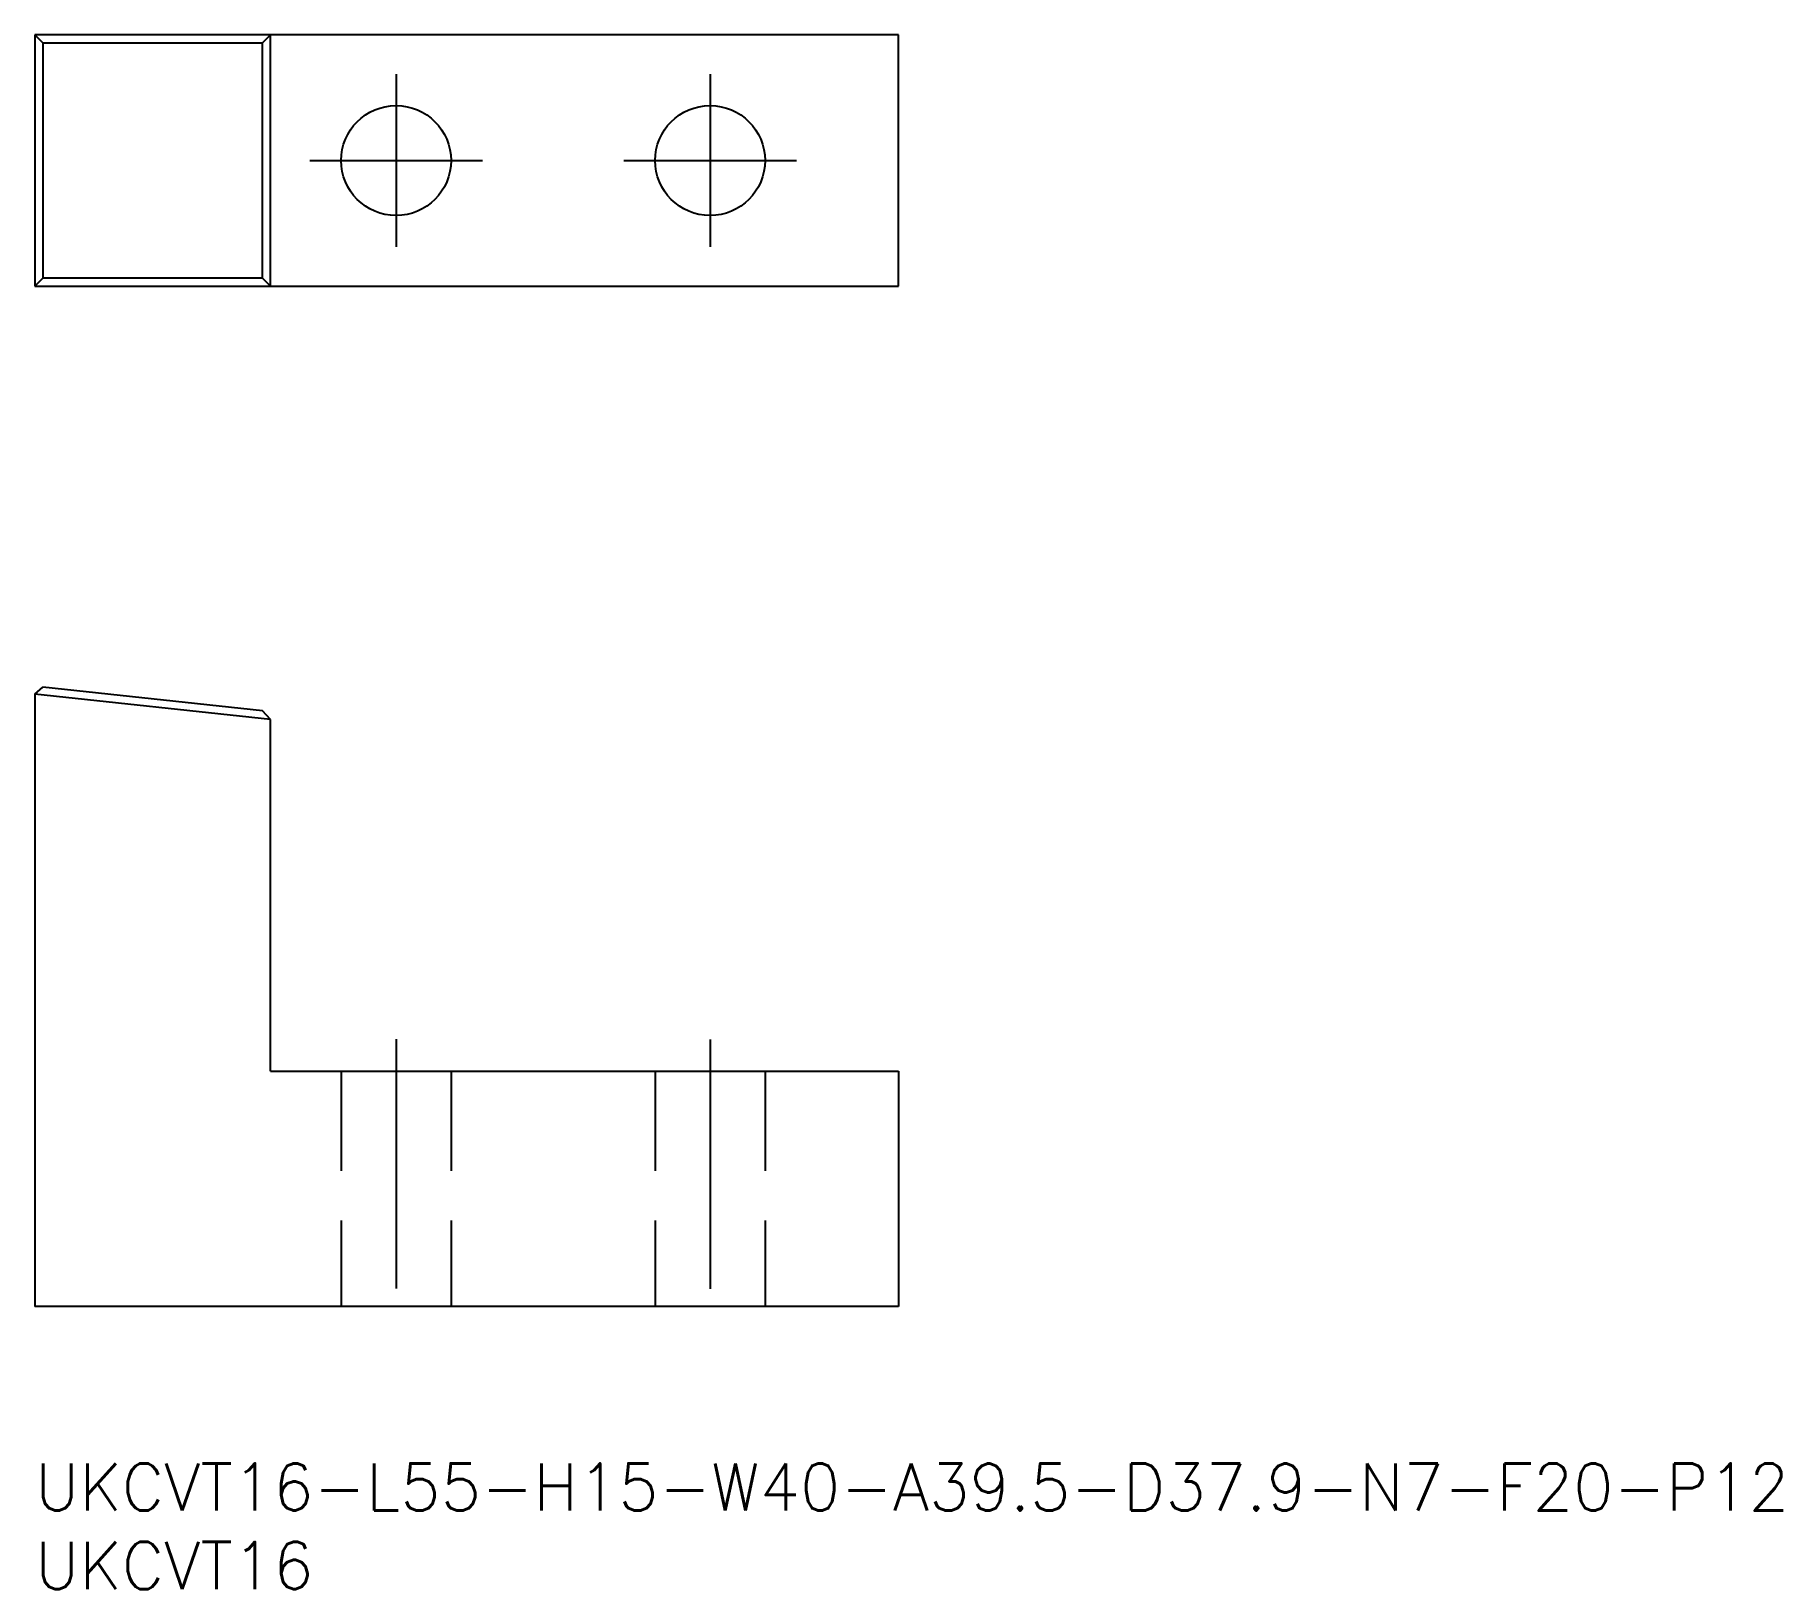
# Model space of a CAD drawing. Extents: x 0 to 111, y -8 to 91.
import ezdxf

# ---------------------------------------------------------------- set-up
doc = ezdxf.new("R2010")
doc.units = 0
doc.header["$LTSCALE"] = 0.5
doc.linetypes.add('CENTER', pattern=[50.8, 31.75, -6.35, 6.35, -6.35])
doc.linetypes.add('DASHED', pattern=[19.05, 12.7, -6.35])
for name, color, linetype in [('MSM_CENTER', 1, 'CENTER'), ('MSM_CONTINUOUS', 7, 'CONTINUOUS'), ('MSM_DASHED', 4, 'DASHED'), ('MSM_PART_NUMBER', 7, 'CONTINUOUS')]:
    doc.layers.add(name, color=color, linetype=linetype)
doc.styles.get("Standard").update_dxf_attribs({"font": 'txt.shx', "height": 3, "bigfont": 'bigfont.shx'})

msp = doc.modelspace()

# ---------------------------------------------------------------- linework, layer by layer
at = {"layer": 'MSM_CENTER'}
for p, q in [((23, 88.5), (23, 77.5)), ((43, 88.5), (43, 77.5)), ((17.5, 83), (28.5, 83)), ((37.5, 83), (48.5, 83)), ((23, 27.03), (23, 8)), ((43, 27), (43, 8))]:
    msp.add_line(p, q, dxfattribs=at)
at = {"layer": 'MSM_CONTINUOUS'}
for p, q in [((55, 91), (0, 91)), ((0, 91), (0, 75)), ((0.5, 90.5), (0, 91)), ((0.5, 90.5), (14.5, 90.5)), ((0.5, 90.5), (0.5, 75.5)), ((15, 91), (14.5, 90.5)), ((14.5, 75.5), (14.5, 90.5)), ((15, 75), (15, 91)), ((55, 75), (55, 91)), ((0, 75), (0.5, 75.5)), ((0, 75), (55, 75)), ((14.5, 75.5), (0.5, 75.5)), ((15, 75), (14.5, 75.5)), ((0, 49), (0.5, 49.45)), ((0, 49), (0, 10)), ((15, 47.4), (0, 49)), ((14.5, 47.95), (0.5, 49.45)), ((15, 47.4), (14.5, 47.95)), ((15, 25), (15, 47.4)), ((15, 25), (55, 25)), ((55, 25), (55, 10)), ((55, 10), (0, 10))]:
    msp.add_line(p, q, dxfattribs=at)
for centre in [(23, 83), (43, 83)]:
    msp.add_circle(centre, 3.5, dxfattribs=at)
at = {"layer": 'MSM_DASHED'}
for p, q in [((19.5, 25), (19.5, 10)), ((26.5, 25), (26.5, 10)), ((39.5, 25), (39.5, 10)), ((46.5, 25), (46.5, 10))]:
    msp.add_line(p, q, dxfattribs=at)

# ---------------------------------------------------------------- texts
at = {"layer": 'MSM_PART_NUMBER'}
for s, p in [('UKCVT16-L55-H15-W40-A39.5-D37.9-N7-F20-P12', (0, -3)), ('UKCVT16', (0, -8))]:
    msp.add_text(s, height=3, dxfattribs=at).set_placement(p)

doc.saveas('drawing.dxf')
